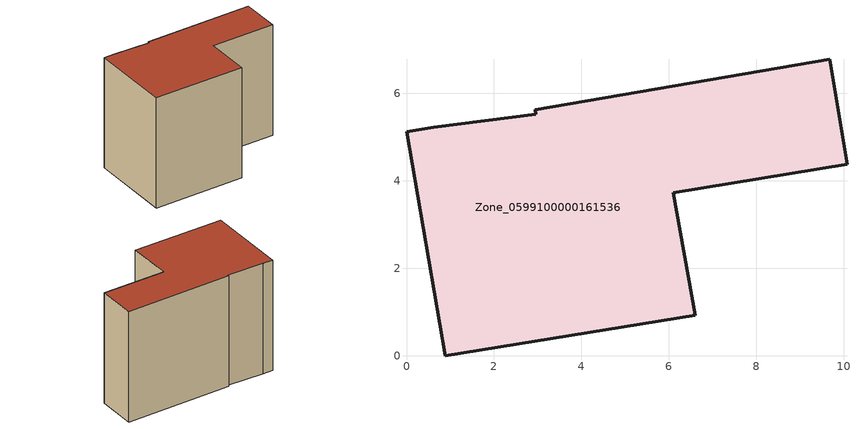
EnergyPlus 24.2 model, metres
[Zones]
Zone_0599100000161536
 floor ground (C_G): 2.94,5.63 9.67,6.78 10.07,4.38 6.1,3.73 6.6,0.93 0.89,0 0,5.12 0.62,5.23 2.96,5.52 z0
 wall outside (C_F): 0,5.12 0.89,0 6.6,0.93 6.1,3.73 10.07,4.38 9.67,6.78 2.94,5.63 2.96,5.52 0.62,5.23 0,5.12 z0:7.31
 roof outside (C_R): 0.62,5.23 0,5.12 0.89,0 6.6,0.93 6.1,3.73 10.07,4.38 9.67,6.78 2.94,5.63 2.96,5.52 z7.31
[BUILDING]
Pand.0599100000161536: North Axis=0; Terrain=City; Loads Convergence Tolerance Value=0.04; Temperature Convergence Tolerance Value=0.4; Solar Distribution=FullExterior; Maximum Number of Warmup Days=25; Minimum Number of Warmup Days=1
[Site:Location]
Rotterdam.The.Hague.AP_ZH_NLD Design_Conditions: Latitude=51.96; Longitude=4.45; Time Zone=1; Elevation=-4.5
[SITE:GROUNDTEMPERATURE:BUILDINGSURFACE]
18, 18, 18, 18, 18, 18, 18, 18, 18, 18, 18, 18
[MATERIAL] Thermal Absorptance=0.9; Solar Absorptance=0.7; Visible Absorptance=0.7
Name | Roughness | Thickness | Conductivity | Density | Specific Heat
G.TC.1946 | MediumSmooth | 0.15 | 1 | 540 | 1210
F.TC.1946 | Rough | 0.3 | 0.857143 | 1920 | 840
R.TC.1946 | MediumRough | 0.2 | 0.909091 | 1500 | 1000
[CONSTRUCTION]
C_G: G.TC.1946
C_F: F.TC.1946
C_R: R.TC.1946
[ZONE]
Zone_0599100000161536: Type=1; Multiplier=1; Ceiling Height=Autocalculate; Volume=Autocalculate; Floor Area=autocalculate; Part of Total Floor Area=Yes
[ZONEINFILTRATION:DESIGNFLOWRATE]
Infil_Zone_0599100000161536: Zone or ZoneList or Space or SpaceList=Zone_0599100000161536; Schedule=AlwaysOn; Design Flow Rate Calculation Method=Flow/Area; Flow Rate per Floor Area=0.003; Constant Term Coefficient=1; Temperature Term Coefficient=0; Velocity Term Coefficient=0; Velocity Squared Term Coefficient=0
[HVACTEMPLATE:ZONE:IDEALLOADSAIRSYSTEM]
Zone_0599100000161536: Maximum Heating Supply Air Temperature=50; Minimum Cooling Supply Air Temperature=13; Maximum Heating Supply Air Humidity Ratio=0.0156; Minimum Cooling Supply Air Humidity Ratio=0.0077; Heating Limit=NoLimit; Cooling Limit=NoLimit; Dehumidification Control Type=ConstantSensibleHeatRatio; Cooling Sensible Heat Ratio=0.7; Dehumidification Setpoint=60; Humidification Control Type=None; Humidification Setpoint=30; Outdoor Air Method=None; Outdoor Air Flow Rate per Person=0.00944; Outdoor Air Flow Rate per Zone Floor Area=0; Outdoor Air Flow Rate per Zone=0; Demand Controlled Ventilation Type=None; Outdoor Air Economizer Type=NoEconomizer; Heat Recovery Type=None; Sensible Heat Recovery Effectiveness=0.7; Latent Heat Recovery Effectiveness=0.65
[ZONECONTROL:THERMOSTAT]
ThermostatControl_Zone_0599100000161536: Zone or ZoneList=Zone_0599100000161536; Control Type Schedule=DualSetpointControlType; Control 1=Thermostat_Zone_0599100000161536; Temperature Difference Between Cutout And Setpoint=0
[THERMOSTATSETPOINT:DUALSETPOINT]
Thermostat_Zone_0599100000161536: Heating Setpoint Temperature Schedule=HeatingSetpoint_Zone_0599100000161536; Cooling Setpoint Temperature Schedule=CoolingSetpoint_Zone_0599100000161536
[SCHEDULE:COMPACT]
HeatingSetpoint_Zone_0599100000161536: Through: 12/31, For: AllDays, Until: 24:00, 21
CoolingSetpoint_Zone_0599100000161536: Through: 12/31, For: AllDays, Until: 24:00, 24
DualSetpointControlType: Through: 12/31, For: AllDays, Until: 24:00, 4
AlwaysOn: Through: 12/31, For: AllDays, Until: 24:00, 1
